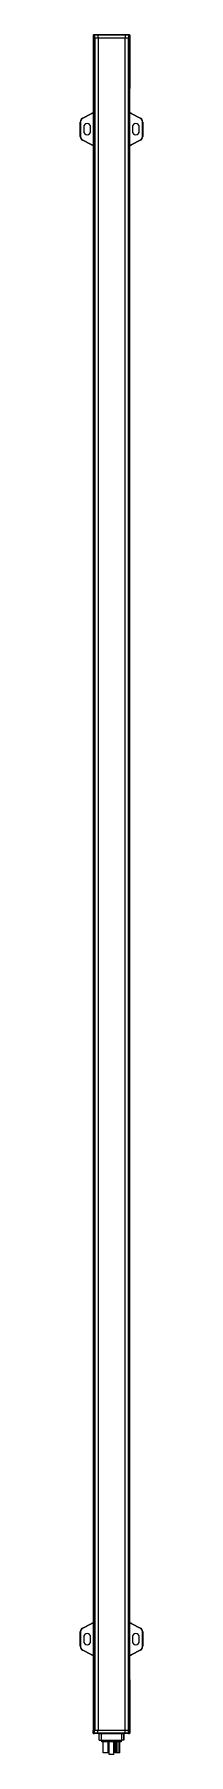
# Paper-space layout '_Top' of a CAD drawing. Header units: millimetres. Extents: x -23 to 22, y -624 to 609.
import ezdxf

# ---------------------------------------------------------------- set-up
doc = ezdxf.new("R2010")
doc.units = ezdxf.units.MM

psp = doc.layouts.new('_Top')

# ---------------------------------------------------------------- linework, layer by layer
at = {"color": 7, "linetype": 'Continuous', "lineweight": 25}
for p, q in [((13.1, 608.9), (-13.1, 608.9)), ((-13.1, 608.9), (-13.1, 606.9)), ((-13.1, 608.9), (-13.1, 570.7)), ((-13.1, 606.9), (13.1, 606.9)), ((-13, -607), (-13, 606.9)), ((-13, 606.9), (-13, -607)), ((12.8, 609.2), (-12.8, 609.2)), ((-12.2, 608.9), (-12.2, 606.9)), ((-12.1, 606.9), (-12.1, -607)), ((-9.8, 609.2), (-9.8, 606.9)), ((-9.7, 606.9), (-9.7, -607)), ((-8.4, 609.2), (-8.4, 609.4)), ((-8.4, 609.4), (-4.9, 609.4)), ((-4.9, 609.2), (-4.9, 609.4)), ((-4.5, 609.4), (-4.5, 609.2)), ((-4.5, 609.4), (-1, 609.4)), ((-4.1, 609.4), (-4.1, 609.2)), ((-3.9, 609.4), (-3.9, 609.2)), ((-1, 609.2), (-1, 609.4)), ((-0.6, 609.2), (-0.6, 609.4)), ((-0.6, 609.4), (2.9, 609.4)), ((1.1, 609.4), (1.1, 609.2)), ((2.9, 609.2), (2.9, 609.4)), ((3.3, 609.2), (3.3, 609.4)), ((3.3, 609.4), (3.7, 609.4)), ((3.7, 609.4), (3.7, 609.2)), ((5.8, 609.4), (5.8, 609.2)), ((5.8, 609.4), (6, 609.4)), ((6, 609.4), (6, 609.2)), ((8, 609.4), (8, 609.2)), ((8, 609.4), (8.4, 609.4)), ((8.4, 609.2), (8.4, 609.4)), ((9.7, 606.9), (9.7, -607)), ((9.8, 609.2), (9.8, 606.9)), ((12.1, 606.9), (12.1, -607)), ((12.2, 608.9), (12.2, 606.9)), ((13, 606.9), (13, -607)), ((13, 606.9), (13, -607)), ((13.1, 608.9), (13.1, 606.9)), ((13.1, 608.9), (13.1, 570.7)), ((-13, -570.7), (-13, 570.7)), ((13, 570.7), (13, -570.7)), ((-22.3, 546.6), (-22.5, 546.6)), ((-22.5, 536.3), (-22.5, 546.6)), ((-22.3, 546.6), (-22.3, 536.3)), ((-20.9, 549.3), (-14.5, 552.6)), ((-20.8, 549.1), (-20.9, 549.3)), ((-14.4, 552.5), (-20.8, 549.1)), ((-20, 543), (-20, 540)), ((-15, 540), (-15, 543)), ((-14.4, 552.5), (-14.5, 552.6)), ((14.5, 552.6), (14.4, 552.5)), ((20.8, 549.1), (14.4, 552.5)), ((14.5, 552.6), (20.9, 549.3)), ((15, 543), (15, 540)), ((20, 540), (20, 543)), ((20.9, 549.3), (20.8, 549.1)), ((22.5, 546.6), (22.3, 546.6)), ((22.3, 536.3), (22.3, 546.6)), ((22.5, 546.6), (22.5, 536.3)), ((-22.3, 536.3), (-22.5, 536.3)), ((-20.8, 533.8), (-20.9, 533.6)), ((-14.5, 530.3), (-20.9, 533.6)), ((-20.8, 533.8), (-14.4, 530.4)), ((14.4, 530.4), (20.8, 533.8)), ((20.9, 533.6), (14.5, 530.3)), ((20.9, 533.6), (20.8, 533.8)), ((22.5, 536.3), (22.3, 536.3)), ((-14.4, 530.4), (-14.5, 530.3)), ((14.5, 530.3), (14.4, 530.4)), ((-20.9, -533.6), (-14.5, -530.3)), ((-14.4, -530.4), (-20.8, -533.8)), ((-14.4, -530.4), (-14.5, -530.3)), ((14.5, -530.3), (14.4, -530.4)), ((20.8, -533.8), (14.4, -530.4)), ((14.5, -530.3), (20.9, -533.6)), ((-22.3, -536.3), (-22.5, -536.3)), ((-22.5, -546.6), (-22.5, -536.3)), ((-22.3, -536.3), (-22.3, -546.6)), ((-20.8, -533.8), (-20.9, -533.6)), ((-20, -540), (-20, -543)), ((-15, -543), (-15, -540)), ((15, -540), (15, -543)), ((20, -543), (20, -540)), ((20.9, -533.6), (20.8, -533.8)), ((22.5, -536.3), (22.3, -536.3)), ((22.3, -546.6), (22.3, -536.3)), ((22.5, -536.3), (22.5, -546.6)), ((-22.3, -546.6), (-22.5, -546.6)), ((-20.8, -549.1), (-20.9, -549.3)), ((-14.5, -552.6), (-20.9, -549.3)), ((-20.8, -549.1), (-14.4, -552.5)), ((-14.4, -552.5), (-14.5, -552.6)), ((14.4, -552.5), (20.8, -549.1)), ((14.5, -552.6), (14.4, -552.5)), ((20.9, -549.3), (14.5, -552.6)), ((20.9, -549.3), (20.8, -549.1)), ((22.5, -546.6), (22.3, -546.6)), ((-13.1, -570.7), (-13.1, -608.9)), ((13.1, -570.7), (13.1, -608.9)), ((13.1, -607), (-13.1, -607)), ((-13.1, -608.9), (-13.1, -607)), ((13.1, -608.9), (-13.1, -608.9)), ((12.8, -609.2), (-12.8, -609.2)), ((-12.2, -608.9), (-12.2, -607)), ((-9.8, -609.2), (-9.8, -607)), ((-8.9, -613.9), (-8.9, -609.2)), ((-8.9, -613.9), (7.2, -613.9)), ((-8.4, -609.2), (-8.4, -609.4)), ((-8, -609.4), (-8.4, -609.4)), ((-8, -609.2), (-8, -609.4)), ((-6.9, -615.1), (-6.9, -613.9)), ((6.9, -615.1), (-6.9, -615.1)), ((-6, -609.2), (-6, -609.4)), ((-5.8, -609.4), (-6, -609.4)), ((-5.9, -623), (-5.9, -615.1)), ((-5.8, -609.2), (-5.8, -609.4)), ((-5.5, -613.9), (-5.5, -615.1)), ((-4.9, -613.9), (-4.9, -615.1)), ((-4.5, -613.9), (-4.5, -615.1)), ((-3.9, -613.9), (-3.9, -615.1)), ((-3.7, -609.2), (-3.7, -609.4)), ((-3.3, -609.4), (-3.7, -609.4)), ((-3.5, -613.9), (-3.5, -615.1)), ((-3.3, -609.2), (-3.3, -609.4)), ((-2.9, -609.2), (-2.9, -609.4)), ((0.6, -609.4), (-2.9, -609.4)), ((-2.9, -613.9), (-2.9, -615.1)), ((-2.5, -623), (-2.5, -615.1)), ((-2.5, -623), (-2.5, -615.1)), ((-1.7, -624.2), (-1.7, -615.1)), ((-1.1, -609.2), (-1.1, -609.4)), ((-0.8, -613.9), (-0.8, -615.1)), ((-0.2, -613.9), (-0.2, -615.1)), ((0.2, -613.9), (0.2, -615.1)), ((0.6, -609.2), (0.6, -609.4)), ((0.8, -613.9), (0.8, -615.1)), ((1, -609.2), (1, -609.4)), ((4.5, -609.4), (1, -609.4)), ((1.7, -624.2), (1.7, -615.1)), ((1.7, -624.2), (1.7, -615.1)), ((2.5, -615.1), (2.5, -623)), ((3.4, -615.1), (3.4, -623)), ((3.9, -609.2), (3.9, -609.4)), ((3.9, -613.9), (3.9, -615.1)), ((4.1, -609.2), (4.1, -609.4)), ((4.5, -609.2), (4.5, -609.4)), ((4.5, -613.9), (4.5, -615.1)), ((4.9, -609.2), (4.9, -609.4)), ((8.4, -609.4), (4.9, -609.4)), ((4.9, -623), (4.9, -615.1)), ((5.9, -623), (5.9, -615.1)), ((5.9, -623), (5.9, -615.1)), ((6.9, -613.9), (6.9, -615.1)), ((6.9, -615.1), (6.9, -613.9)), ((8.9, -613.9), (7.5, -613.9)), ((8.4, -609.2), (8.4, -609.4)), ((8.9, -613.9), (8.9, -609.2)), ((9.8, -609.2), (9.8, -607)), ((12.2, -608.9), (12.2, -607)), ((13.1, -608.9), (13.1, -607)), ((-2.5, -623), (-5.9, -623)), ((1.7, -624.2), (-1.7, -624.2)), ((5.9, -623), (2.5, -623))]:
    psp.add_line(p, q, dxfattribs=at)
at = {"color": 8, "linetype": 'Continuous', "lineweight": 25}
for p, q in [((-8.9, -613.9), (-8.9, -609.2)), ((-7.5, -609.4), (-7.5, -613.9)), ((-7.2, -613.9), (-7.2, -609.4)), ((7.2, -609.4), (7.2, -613.9)), ((7.5, -613.9), (7.5, -609.4)), ((8.9, -609.2), (8.9, -613.9))]:
    psp.add_line(p, q, dxfattribs=at)
at = {"color": 7, "linetype": 'Continuous', "lineweight": 25}
for centre, radius, start, end in [((-12.8, 608.9), 0.293, 91.4135, 181.347), ((-12.8, 608.9), 0.3, 90, 180), ((-11.9, 608.9), 0.293, 91.4135, 181.347), ((11.9, 608.9), 0.293, 358.653, 88.5865), ((12.8, 608.9), 0.293, 358.653, 88.5865), ((12.8, 608.9), 0.3, 0, 90), ((-19.5, 546.6), 3, 117.5802, 180), ((-19.5, 546.6), 2.8, 117.5802, 180), ((-17.5, 543), 2.5, 0, 180), ((-10.8, 545.5), 8, 106.3759, 117.5802), ((10.8, 545.5), 8, 62.4198, 73.6944), ((17.5, 543), 2.5, 360, 180), ((19.5, 546.6), 2.8, 360, 62.4198), ((19.5, 546.6), 3, 0, 62.4198), ((-19.5, 536.3), 3, 180, 242.4198), ((-19.5, 536.3), 2.8, 180, 242.4198), ((-17.5, 540), 2.5, 180, 360), ((17.5, 540), 2.5, 180, 0), ((19.5, 536.3), 2.8, 297.5802, 360), ((19.5, 536.3), 3, 297.5802, 360), ((-10.8, 537.4), 8, 242.4198, 253.7338), ((10.8, 537.4), 8, 286.4161, 297.5802), ((-10.8, -537.4), 8, 106.3684, 117.5802), ((10.8, -537.4), 8, 62.4198, 73.687), ((-19.5, -536.3), 3, 117.5802, 180), ((-19.5, -536.3), 2.8, 117.5802, 180), ((-17.5, -540), 2.5, 0, 180), ((17.5, -540), 2.5, 360, 180), ((19.5, -536.3), 2.8, 0, 62.4198), ((19.5, -536.3), 3, 360, 62.4198), ((-19.5, -546.6), 3, 180, 242.4198), ((-19.5, -546.6), 2.8, 180, 242.4198), ((-17.5, -543), 2.5, 180, 360), ((-10.8, -545.5), 8, 242.4198, 253.7412), ((10.8, -545.5), 8, 286.4236, 297.5802), ((17.5, -543), 2.5, 180, 0), ((19.5, -546.6), 2.8, 297.5802, 360), ((19.5, -546.6), 3, 297.5802, 0), ((-12.8, -608.9), 0.293, 178.6529, 268.5864), ((-12.8, -608.9), 0.3, 180, 270), ((-11.9, -608.9), 0.293, 178.6529, 268.5864), ((11.9, -608.9), 0.293, 271.4136, 1.3471), ((12.8, -608.9), 0.293, 271.4136, 1.3471), ((12.8, -608.9), 0.3, 270, 0)]:
    psp.add_arc(centre, radius, start, end, dxfattribs=at)
at = {"color": 8, "linetype": 'Continuous', "lineweight": 25}
for centre, start, end in [((-10.8, 545.5), 106.6833, 117.5802), ((10.8, 545.5), 62.4198, 73.1574), ((-10.8, 537.4), 242.4198, 253.1986), ((10.8, 537.4), 286.7237, 297.5802), ((-10.8, -537.4), 106.6757, 117.5802), ((10.8, -537.4), 62.4198, 73.1497), ((-10.8, -545.5), 242.4198, 253.2064), ((10.8, -545.5), 286.7313, 297.5802)]:
    psp.add_arc(centre, 7.8, start, end, dxfattribs=at)
at = {"color": 7, "linetype": 'Continuous', "lineweight": 25}
for points, knots in [([(3.7, 609.4), (3.7, 609.4), (3.8, 609.4), (4, 609.4), (4.1, 609.4), (4.4, 609.4), (4.6, 609.4), (4.9, 609.4), (5, 609.4), (5.2, 609.4), (5.3, 609.4), (5.5, 609.4), (5.6, 609.4), (5.7, 609.4), (5.7, 609.4), (5.8, 609.4)], [0, 0, 0, 0, 0.125, 0.125, 0.25, 0.25, 0.5, 0.5, 0.625, 0.625, 0.75, 0.75, 0.875, 0.875, 1, 1, 1, 1]), ([(6, 609.4), (6.1, 609.4), (6.1, 609.4), (6.3, 609.4), (6.4, 609.4), (6.6, 609.4), (6.8, 609.4), (7.2, 609.4), (7.4, 609.4), (7.7, 609.4), (7.8, 609.4), (8, 609.4)], [0, 0, 0, 0, 0.125, 0.125, 0.25, 0.25, 0.5, 0.5, 0.75, 0.75, 1, 1, 1, 1]), ([(-6, -609.4), (-6.1, -609.4), (-6.1, -609.4), (-6.3, -609.4), (-6.4, -609.4), (-6.6, -609.4), (-6.8, -609.4), (-7.2, -609.4), (-7.4, -609.4), (-7.7, -609.4), (-7.8, -609.4), (-8, -609.4)], [0, 0, 0, 0, 0.125, 0.125, 0.25, 0.25, 0.5, 0.5, 0.75, 0.75, 1, 1, 1, 1]), ([(-3.7, -609.4), (-3.7, -609.4), (-3.8, -609.4), (-4, -609.4), (-4.1, -609.4), (-4.4, -609.4), (-4.6, -609.4), (-4.9, -609.4), (-5, -609.4), (-5.2, -609.4), (-5.3, -609.4), (-5.5, -609.4), (-5.6, -609.4), (-5.7, -609.4), (-5.7, -609.4), (-5.8, -609.4)], [0, 0, 0, 0, 0.125, 0.125, 0.25, 0.25, 0.5, 0.5, 0.625, 0.625, 0.75, 0.75, 0.875, 0.875, 1, 1, 1, 1]), ([(7.5, -613.9), (7.5, -613.9), (7.5, -613.9), (7.4, -613.9), (7.4, -613.9), (7.4, -613.9), (7.3, -613.9), (7.2, -613.9), (7.2, -613.9)], [0, 0, 0, 0, 0.1266482, 0.2511625, 0.37722, 0.5083678, 0.7530903, 1, 1, 1, 1]), ([(8.9, -613.9), (8.9, -613.9), (8.9, -613.9), (8.9, -613.9), (8.9, -613.9)], [0, 0, 0, 0, 0.489052, 1, 1, 1, 1])]:
    psp.add_open_spline(points, degree=3, knots=knots, dxfattribs=at)

doc.saveas('drawing.dxf')
